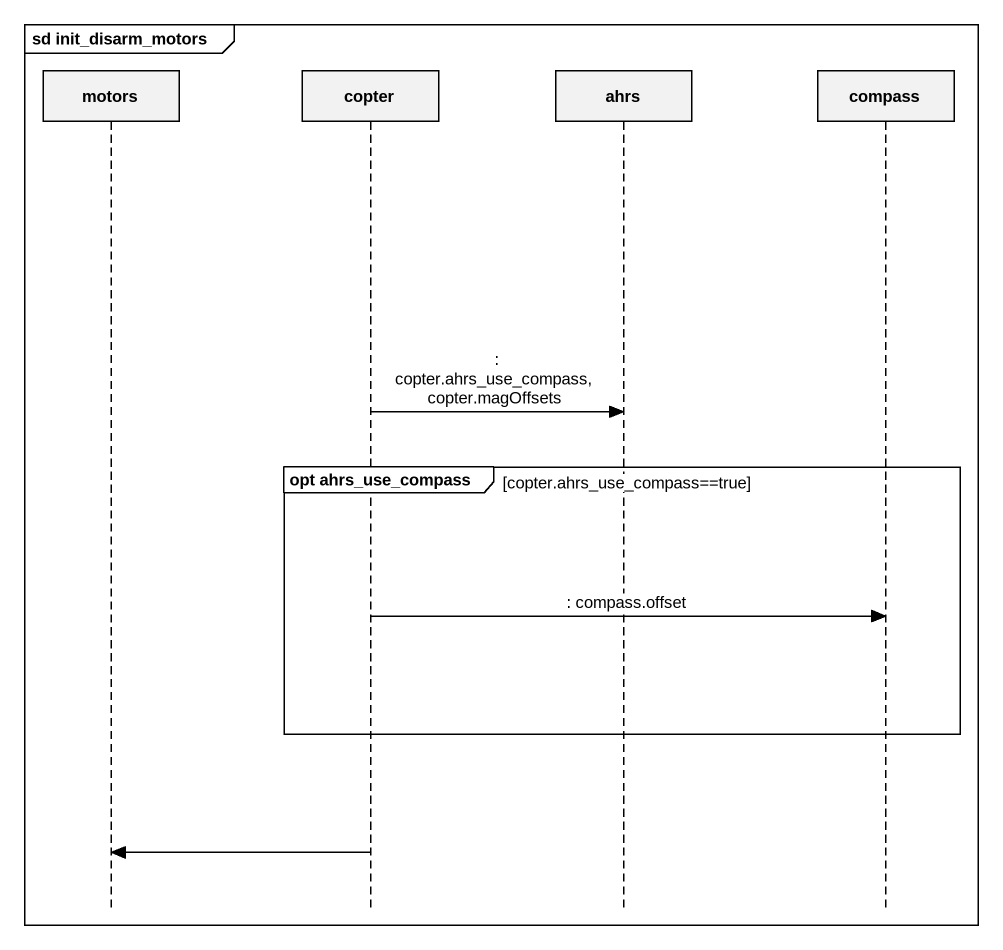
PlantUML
@startuml
mainframe sd init_disarm_motors
hide footbox
participant motors
participant copter
participant ahrs
participant compass

copter -> ahrs : : copter.ahrs_use_compass,copter.magOffsets
group opt ahrs_use_compass [copter.ahrs_use_compass==true]
  copter -> compass : : compass.offset
end
copter -> motors
@enduml
